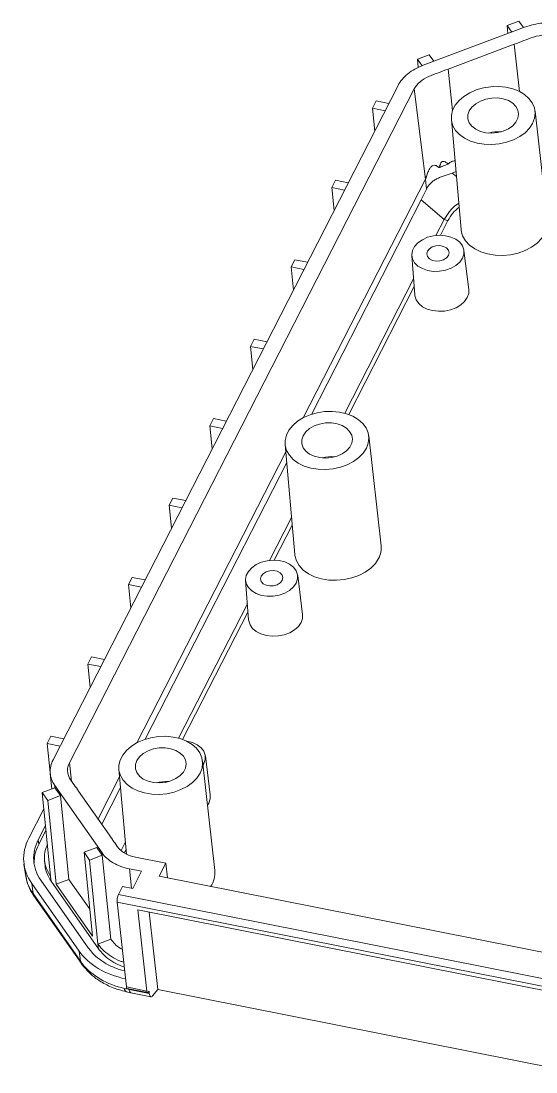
# Model space of a CAD drawing. Header units: inches. Extents: x 1153 to 3519, y 573 to 968.
# Drawn here: x 3429.6 to 3462.9, y 658.3 to 726.1 of the extents above; entities that cross this region are included whole.
import ezdxf

# ---------------------------------------------------------------- set-up
doc = ezdxf.new("R2010")
doc.units = ezdxf.units.IN

msp = doc.modelspace()

# ---------------------------------------------------------------- linework, layer by layer
at = {"color": 7, "linetype": 'Continuous', "lineweight": 15}
for p, q in [((3461.78, 726.068), (3461.021, 725.783)), ((3462.077, 725.643), (3461.78, 726.068)), ((3462.15, 725.67), (3455.604, 723.214)), ((3461.021, 725.783), (3461.318, 725.359)), ((3461.021, 725.783), (3461.073, 725.266)), ((3457.215, 722.968), (3461.483, 724.569)), ((3455.993, 723.896), (3455.234, 723.612)), ((3455.993, 723.896), (3456.291, 723.472)), ((3455.535, 723.183), (3455.234, 723.612)), ((3455.234, 723.612), (3455.288, 723.073)), ((3453.981, 721.904), (3431.716, 678.426)), ((3432.766, 678.219), (3455.031, 721.696)), ((3455.745, 715.87), (3455.031, 721.696)), ((3452.563, 720.916), (3452.324, 720.45)), ((3453.391, 720.752), (3452.563, 720.916)), ((3453.152, 720.286), (3452.324, 720.45)), ((3452.324, 720.45), (3452.474, 718.962)), ((3463.622, 713.181), (3462.825, 720.259)), ((3457.423, 719.716), (3458.051, 712.62)), ((3449.94, 715.794), (3449.701, 715.328)), ((3450.768, 715.63), (3449.94, 715.794)), ((3455.745, 715.87), (3455.81, 715.223)), ((3457.481, 716.263), (3457.721, 716.353)), ((3450.529, 715.164), (3449.701, 715.328)), ((3449.701, 715.328), (3449.851, 713.839)), ((3455.479, 714.546), (3448.388, 700.7)), ((3456.957, 713.277), (3455.479, 714.546)), ((3458.552, 708.748), (3458.237, 711.272)), ((3447.317, 710.671), (3447.078, 710.206)), ((3448.145, 710.507), (3447.317, 710.671)), ((3454.876, 710.934), (3455.07, 708.398)), ((3447.906, 710.042), (3447.078, 710.206)), ((3447.078, 710.206), (3447.228, 708.717)), ((3444.693, 705.549), (3444.455, 705.084)), ((3445.283, 704.92), (3444.455, 705.084)), ((3444.455, 705.084), (3444.605, 703.595)), ((3445.521, 705.385), (3444.693, 705.549)), ((3442.07, 700.427), (3441.832, 699.961)), ((3442.898, 700.263), (3442.07, 700.427)), ((3442.66, 699.797), (3441.832, 699.961)), ((3441.832, 699.961), (3441.982, 698.473)), ((3452.892, 692.226), (3452.094, 699.305)), ((3446.692, 698.761), (3447.32, 691.666)), ((3446.796, 697.59), (3437.657, 679.745)), ((3439.447, 695.305), (3439.209, 694.839)), ((3440.037, 694.675), (3439.209, 694.839)), ((3439.209, 694.839), (3439.359, 693.351)), ((3440.275, 695.141), (3439.447, 695.305)), ((3436.824, 690.183), (3436.586, 689.717)), ((3437.652, 690.019), (3436.824, 690.183)), ((3447.821, 687.793), (3447.506, 690.318)), ((3437.414, 689.553), (3436.586, 689.717)), ((3436.586, 689.717), (3436.735, 688.229)), ((3444.146, 689.98), (3444.339, 687.443)), ((3434.201, 685.06), (3433.963, 684.595)), ((3434.791, 684.431), (3433.963, 684.595)), ((3433.963, 684.595), (3434.112, 683.106)), ((3435.029, 684.896), (3434.201, 685.06)), ((3431.578, 679.938), (3431.34, 679.473)), ((3432.406, 679.774), (3431.578, 679.938)), ((3431.34, 679.473), (3432.167, 679.309)), ((3431.34, 679.473), (3431.527, 677.613)), ((3441.86, 676.152), (3441.544, 678.677)), ((3435.961, 677.807), (3436.445, 672.34)), ((3442.161, 671.272), (3441.363, 678.35)), ((3441.449, 678.175), (3441.394, 678.079)), ((3431.534, 677.527), (3431.633, 676.545)), ((3431.012, 676.313), (3431.837, 676.622)), ((3431.822, 676.774), (3434.878, 672.416)), ((3431.822, 676.774), (3431.837, 676.622)), ((3431.837, 676.622), (3432.191, 676.117)), ((3436.065, 676.636), (3434.855, 674.272)), ((3431.557, 670.896), (3431.012, 676.313)), ((3431.012, 676.313), (3431.367, 675.807)), ((3432.191, 676.117), (3431.367, 675.807)), ((3431.367, 675.807), (3431.911, 670.39)), ((3432.191, 676.117), (3432.736, 670.7)), ((3435.358, 673.554), (3433.365, 676.396)), ((3430.151, 673.377), (3431.118, 675.265)), ((3441.761, 675.632), (3441.684, 675.504)), ((3431.226, 674.182), (3430.757, 673.266)), ((3431.257, 673.879), (3430.788, 672.962)), ((3430.757, 673.266), (3430.788, 672.962)), ((3434.539, 672.77), (3433.714, 672.46)), ((3433.714, 672.46), (3434.068, 671.955)), ((3434.258, 667.043), (3433.714, 672.46)), ((3434.539, 672.77), (3434.893, 672.264)), ((3434.878, 672.416), (3434.893, 672.264)), ((3431.167, 671.916), (3431.198, 671.613)), ((3434.068, 671.955), (3434.893, 672.264)), ((3434.068, 671.955), (3434.613, 666.538)), ((3434.893, 672.264), (3435.438, 666.847)), ((3438.991, 671.746), (3437.032, 672.134)), ((3438.562, 670.908), (3438.991, 671.746)), ((3439.095, 670.803), (3438.991, 671.746)), ((3429.838, 671.693), (3429.926, 671.032)), ((3429.926, 671.041), (3429.991, 670.768)), ((3437.428, 671.235), (3436.651, 671.389)), ((3437.428, 671.235), (3436.859, 670.124)), ((3430.339, 670.439), (3433.395, 666.081)), ((3430.426, 669.79), (3430.339, 670.439)), ((3430.924, 670.658), (3433.98, 666.301)), ((3431.557, 670.896), (3431.587, 670.592)), ((3434.643, 666.234), (3431.587, 670.592)), ((3431.911, 670.39), (3432.736, 670.7)), ((3431.911, 670.39), (3434.258, 667.043)), ((3432.736, 670.7), (3434.084, 668.778)), ((3465.071, 665.658), (3438.562, 670.908)), ((3430.338, 669.861), (3430.481, 669.642)), ((3433.482, 665.432), (3430.426, 669.79)), ((3435.94, 669.739), (3436.203, 670.253)), ((3466.123, 663.762), (3435.94, 669.739)), ((3436.859, 670.124), (3436.203, 670.253)), ((3430.484, 669.638), (3433.54, 665.28)), ((3466.03, 663.271), (3435.846, 669.249)), ((3435.846, 669.249), (3436.452, 663.77)), ((3437.186, 668.74), (3464.745, 663.282)), ((3437.186, 668.74), (3437.764, 663.51)), ((3438.479, 663.599), (3437.927, 668.593)), ((3434.613, 666.538), (3435.438, 666.847)), ((3434.613, 666.538), (3434.643, 666.234)), ((3433.395, 666.081), (3433.482, 665.432)), ((3433.537, 665.284), (3433.699, 665.068)), ((3436.452, 663.77), (3437.764, 663.51)), ((3436.503, 663.664), (3437.815, 663.404)), ((3437.927, 663.353), (3436.634, 663.609)), ((3438.138, 663.2), (3438.479, 663.599)), ((3465.297, 658.288), (3438.479, 663.599)), ((3436.448, 663.458), (3436.736, 663.397)), ((3436.736, 663.397), (3438.028, 663.141)), ((3437.909, 663.494), (3437.911, 663.498)), ((3437.927, 663.353), (3437.911, 663.498))]:
    msp.add_line(p, q, dxfattribs=at)
at = {"color": 8, "linetype": 'Continuous', "lineweight": 15}
for p, q in [((3461.816, 721.521), (3461.483, 724.569)), ((3457.506, 720.305), (3457.215, 722.968)), ((3455.745, 715.87), (3447.863, 700.478)), ((3457.481, 716.263), (3457.749, 716.033)), ((3456.424, 712.236), (3456.957, 713.277)), ((3457.207, 713.197), (3456.722, 712.25)), ((3450.551, 700.769), (3454.991, 709.438)), ((3455.029, 708.943), (3450.802, 700.689)), ((3446.735, 698.276), (3437.132, 679.524)), ((3445.693, 691.282), (3447.109, 694.048)), ((3447.152, 693.562), (3445.992, 691.296)), ((3439.82, 679.815), (3444.26, 688.484)), ((3444.298, 687.988), (3440.071, 679.735)), ((3432.909, 677.046), (3432.766, 678.219)), ((3436.004, 677.321), (3434.617, 674.611)), ((3436.116, 672.581), (3436.378, 673.094)), ((3436.421, 672.608), (3436.328, 672.426)), ((3436.777, 670.14), (3436.651, 671.389)), ((3436.634, 663.609), (3436.63, 663.639))]:
    msp.add_line(p, q, dxfattribs=at)
at = {"color": 7, "linetype": 'Continuous', "lineweight": 15, "flags": 128}
for points in [[(3462.67, 719.468), (3462.794, 719.799), (3462.833, 720.135), (3462.784, 720.466), (3462.65, 720.781), (3462.435, 721.07), (3462.146, 721.323), (3461.791, 721.534), (3461.383, 721.694), (3460.935, 721.799), (3460.461, 721.845), (3459.976, 721.83), (3459.495, 721.757), (3459.035, 721.625), (3458.61, 721.441), (3458.234, 721.21), (3457.919, 720.938), (3457.674, 720.636), (3457.508, 720.312), (3457.427, 719.977), (3457.432, 719.643), (3457.523, 719.318), (3457.699, 719.015), (3457.952, 718.743), (3458.275, 718.51), (3458.658, 718.324), (3459.088, 718.191), (3459.551, 718.115), (3460.032, 718.099), (3460.517, 718.143), (3460.989, 718.246), (3461.433, 718.404), (3461.835, 718.613), (3462.183, 718.866), (3462.464, 719.154), (3462.67, 719.468)], [(3458.583, 720.277), (3458.754, 720.522), (3458.999, 720.736), (3459.304, 720.909), (3459.654, 721.032), (3460.029, 721.098), (3460.41, 721.103), (3460.775, 721.047), (3461.105, 720.933), (3461.382, 720.767), (3461.591, 720.558), (3461.722, 720.318), (3461.766, 720.059), (3461.722, 719.796), (3461.592, 719.542), (3461.383, 719.311), (3461.106, 719.116), (3460.776, 718.967), (3460.411, 718.872), (3460.031, 718.836), (3459.656, 718.862), (3459.306, 718.947), (3459, 719.088), (3458.755, 719.277), (3458.584, 719.503), (3458.496, 719.754), (3458.496, 720.017), (3458.583, 720.277)], [(3458.051, 712.62), (3458.06, 712.545), (3458.154, 712.21), (3458.335, 711.898), (3458.596, 711.617), (3458.93, 711.376), (3459.324, 711.184), (3459.767, 711.047), (3460.245, 710.969), (3460.742, 710.953), (3461.242, 710.998), (3461.729, 711.104), (3462.187, 711.268), (3462.602, 711.483), (3462.96, 711.744), (3463.25, 712.041), (3463.463, 712.365)], [(3458.142, 710.771), (3457.966, 710.52), (3457.715, 710.3), (3457.402, 710.122), (3457.042, 709.996), (3456.657, 709.928), (3456.267, 709.923), (3455.892, 709.981), (3455.553, 710.098), (3455.269, 710.268), (3455.054, 710.482), (3454.92, 710.729), (3454.874, 710.995), (3454.919, 711.265), (3455.053, 711.526), (3455.268, 711.763), (3455.552, 711.964), (3455.891, 712.117), (3456.265, 712.214), (3456.656, 712.25), (3457.041, 712.224), (3457.4, 712.136), (3457.714, 711.992), (3457.965, 711.798), (3458.141, 711.566), (3458.232, 711.308), (3458.232, 711.038), (3458.142, 710.771)], [(3455.878, 711.219), (3456.004, 711.376), (3456.196, 711.498), (3456.432, 711.57), (3456.684, 711.583), (3456.92, 711.536), (3457.113, 711.435), (3457.239, 711.291), (3457.283, 711.123), (3457.239, 710.949), (3457.114, 710.792), (3456.921, 710.67), (3456.685, 710.599), (3456.433, 710.585), (3456.197, 710.632), (3456.004, 710.733), (3455.878, 710.877), (3455.834, 711.046), (3455.878, 711.219)], [(3458.454, 708.228), (3458.28, 707.977), (3458.032, 707.755), (3457.724, 707.573), (3457.37, 707.44), (3456.988, 707.363), (3456.597, 707.346), (3456.217, 707.389), (3455.867, 707.49), (3455.564, 707.645), (3455.324, 707.845), (3455.159, 708.081), (3455.077, 708.341), (3455.07, 708.398)], [(3458.552, 708.748), (3458.545, 708.495), (3458.454, 708.228)], [(3451.939, 698.514), (3452.063, 698.844), (3452.102, 699.18), (3452.053, 699.511), (3451.919, 699.826), (3451.704, 700.115), (3451.415, 700.369), (3451.06, 700.579), (3450.653, 700.739), (3450.204, 700.844), (3449.73, 700.89), (3449.245, 700.876), (3448.765, 700.802), (3448.305, 700.671), (3447.88, 700.487), (3447.503, 700.255), (3447.188, 699.984), (3446.943, 699.681), (3446.777, 699.358), (3446.696, 699.023), (3446.701, 698.688), (3446.793, 698.364), (3446.968, 698.061), (3447.221, 697.788), (3447.544, 697.555), (3447.927, 697.369), (3448.357, 697.236), (3448.82, 697.161), (3449.301, 697.145), (3449.786, 697.189), (3450.258, 697.292), (3450.702, 697.45), (3451.105, 697.659), (3451.452, 697.911), (3451.733, 698.199), (3451.939, 698.514)], [(3447.853, 699.323), (3448.023, 699.567), (3448.268, 699.782), (3448.574, 699.955), (3448.923, 700.078), (3449.298, 700.143), (3449.679, 700.148), (3450.044, 700.092), (3450.374, 699.978), (3450.651, 699.813), (3450.86, 699.604), (3450.991, 699.364), (3451.035, 699.105), (3450.991, 698.841), (3450.861, 698.587), (3450.652, 698.356), (3450.375, 698.161), (3450.045, 698.012), (3449.68, 697.917), (3449.3, 697.882), (3448.925, 697.907), (3448.575, 697.993), (3448.269, 698.134), (3448.024, 698.322), (3447.853, 698.548), (3447.765, 698.799), (3447.765, 699.062), (3447.853, 699.323)], [(3447.32, 691.666), (3447.329, 691.59), (3447.423, 691.256), (3447.604, 690.943), (3447.865, 690.662), (3448.199, 690.422), (3448.593, 690.23), (3449.037, 690.093), (3449.514, 690.015), (3450.011, 689.998), (3450.511, 690.044), (3450.998, 690.15), (3451.456, 690.313), (3451.871, 690.529), (3452.229, 690.789), (3452.519, 691.086), (3452.732, 691.41)], [(3447.411, 689.816), (3447.236, 689.566), (3446.984, 689.345), (3446.671, 689.168), (3446.312, 689.041), (3445.926, 688.974), (3445.536, 688.969), (3445.161, 689.026), (3444.823, 689.143), (3444.538, 689.314), (3444.323, 689.528), (3444.189, 689.774), (3444.143, 690.04), (3444.189, 690.311), (3444.322, 690.572), (3444.537, 690.809), (3444.821, 691.009), (3445.16, 691.162), (3445.534, 691.26), (3445.925, 691.296), (3446.31, 691.27), (3446.669, 691.182), (3446.983, 691.037), (3447.235, 690.844), (3447.41, 690.612), (3447.501, 690.354), (3447.501, 690.084), (3447.411, 689.816)], [(3445.147, 690.265), (3445.104, 690.091), (3445.147, 689.923), (3445.273, 689.779), (3445.466, 689.678), (3445.702, 689.631), (3445.954, 689.644), (3446.19, 689.716), (3446.383, 689.838), (3446.508, 689.995), (3446.552, 690.168), (3446.508, 690.337), (3446.382, 690.481), (3446.19, 690.582), (3445.953, 690.629), (3445.702, 690.616), (3445.465, 690.544), (3445.273, 690.422), (3445.147, 690.265)], [(3447.723, 687.274), (3447.549, 687.023), (3447.302, 686.801), (3446.993, 686.619), (3446.639, 686.486), (3446.257, 686.409), (3445.866, 686.391), (3445.486, 686.435), (3445.136, 686.536), (3444.833, 686.691), (3444.593, 686.891), (3444.428, 687.127), (3444.346, 687.386), (3444.339, 687.443)], [(3447.821, 687.793), (3447.814, 687.541), (3447.723, 687.274)], [(3441.208, 677.559), (3441.332, 677.89), (3441.371, 678.226), (3441.322, 678.557), (3441.188, 678.872), (3440.973, 679.161), (3440.684, 679.415), (3440.33, 679.625), (3439.922, 679.785), (3439.473, 679.89), (3438.999, 679.936), (3438.514, 679.922), (3438.034, 679.848), (3437.574, 679.717), (3437.149, 679.532), (3436.773, 679.301), (3436.457, 679.029), (3436.212, 678.727), (3436.047, 678.403), (3435.965, 678.069), (3435.97, 677.734), (3436.062, 677.41), (3436.237, 677.106), (3436.49, 676.834), (3436.813, 676.601), (3437.196, 676.415), (3437.626, 676.282), (3438.089, 676.206), (3438.571, 676.19), (3439.055, 676.234), (3439.527, 676.337), (3439.972, 676.496), (3440.374, 676.705), (3440.721, 676.957), (3441.002, 677.245), (3441.208, 677.559)], [(3437.122, 678.369), (3437.293, 678.613), (3437.537, 678.827), (3437.843, 679.001), (3438.192, 679.123), (3438.568, 679.189), (3438.948, 679.194), (3439.313, 679.138), (3439.643, 679.024), (3439.92, 678.858), (3440.13, 678.65), (3440.26, 678.409), (3440.304, 678.151), (3440.26, 677.887), (3440.13, 677.633), (3439.921, 677.402), (3439.644, 677.207), (3439.314, 677.058), (3438.949, 676.963), (3438.569, 676.927), (3438.194, 676.953), (3437.844, 677.039), (3437.538, 677.179), (3437.293, 677.368), (3437.122, 677.594), (3437.034, 677.845), (3437.034, 678.108), (3437.122, 678.369)], [(3440.311, 679.634), (3440.348, 679.628), (3440.708, 679.541), (3441.022, 679.396), (3441.273, 679.202), (3441.449, 678.971), (3441.539, 678.713), (3441.539, 678.443), (3441.449, 678.175)], [(3441.86, 676.152), (3441.853, 675.9), (3441.761, 675.632)], [(3430.29, 669.999), (3430.308, 669.924), (3430.338, 669.861)], [(3436.452, 663.77), (3436.46, 663.726), (3436.471, 663.693), (3436.487, 663.672), (3436.503, 663.664)], [(3437.909, 663.494), (3437.885, 663.454), (3437.862, 663.425), (3437.839, 663.408), (3437.818, 663.403), (3437.799, 663.412), (3437.784, 663.433), (3437.772, 663.466), (3437.764, 663.51)], [(3437.927, 663.353), (3437.938, 663.282), (3437.955, 663.224), (3437.976, 663.181), (3438.002, 663.152), (3438.032, 663.14), (3438.065, 663.144), (3438.101, 663.164), (3438.138, 663.2)]]:
    msp.add_lwpolyline(points, dxfattribs=at)
at = {"color": 7, "linetype": 'Continuous', "lineweight": 15}
for centre, radius, start, end in [((3460.468, 716.567), 2.364, 85.72316, 105.76123), ((3457.443, 714.371), 1.197, 246.02108, 258.63935), ((3449.737, 695.613), 2.364, 85.72316, 105.76123), ((3451.484, 692.078), 1.415, 331.85006, 6.00472), ((3439.006, 674.659), 2.364, 85.72316, 105.76123), ((3440.677, 671.133), 1.49, 323.71923, 5.33612), ((3436.841, 669.314), 0.997, 154.7306, 183.7188)]:
    msp.add_arc(centre, radius, start, end, dxfattribs=at)
at = {"color": 8, "linetype": 'Continuous', "lineweight": 15}
for centre, radius, start, end in [((3430.761, 669.831), 0.338, 186.93366, 214.8264), ((3433.817, 665.473), 0.338, 186.94559, 213.98523), ((3433.953, 665.258), 0.317, 185.90223, 216.94486), ((3436.566, 663.664), 0.237, 177.50555, 240.21703), ((3436.864, 663.589), 0.231, 175.00077, 236.13431)]:
    msp.add_arc(centre, radius, start, end, dxfattribs=at)
at = {"color": 7, "linetype": 'Continuous', "lineweight": 15}
for centre, major_axis, ratio, start_param, end_param in [((3455.073, 725.366), (2.899, 14.129), 0.260621, 3.895209, 3.966495), ((3435.402, 672.338), (5.573, 0.562), 0.686643, 2.723925, 3.509171), ((3438.458, 667.981), (5.573, 0.562), 0.686643, 3.509171, 4.265065)]:
    msp.add_ellipse(centre, major_axis=major_axis, ratio=ratio, start_param=start_param, end_param=end_param, dxfattribs=at)
for points, knots in [([(3464.551, 725.871), (3464.356, 725.909), (3464.158, 725.934), (3463.754, 725.955), (3463.546, 725.952), (3463.135, 725.918), (3462.933, 725.887), (3462.534, 725.799), (3462.337, 725.741), (3462.15, 725.67)], [0, 0, 0, 0, 0.25, 0.25, 0.5, 0.5, 0.75, 0.75, 1, 1, 1, 1]), ([(3461.483, 724.569), (3461.691, 724.647), (3461.899, 724.722), (3462.31, 724.883), (3462.512, 724.968), (3463.183, 725.172), (3463.71, 725.216), (3464.17, 725.126)], [0, 0, 0, 0, 0.25, 0.25, 0.5, 0.5, 1, 1, 1, 1]), ([(3455.604, 723.214), (3455.416, 723.144), (3455.24, 723.062), (3454.91, 722.878), (3454.755, 722.774), (3454.478, 722.55), (3454.355, 722.43), (3454.142, 722.177), (3454.052, 722.042), (3453.981, 721.904)], [0, 0, 0, 0, 0.25, 0.25, 0.5, 0.5, 0.75, 0.75, 1, 1, 1, 1]), ([(3455.031, 721.696), (3455.198, 722.023), (3455.557, 722.311), (3456.174, 722.59), (3456.386, 722.66), (3456.803, 722.81), (3457.008, 722.89), (3457.215, 722.968)], [0, 0, 0, 0, 0.5, 0.5, 0.75, 0.75, 1, 1, 1, 1]), ([(3456.619, 716.618), (3456.597, 716.636), (3456.556, 716.67), (3456.495, 716.711), (3456.437, 716.742), (3456.356, 716.771), (3456.258, 716.773), (3456.152, 716.71), (3456.084, 716.637), (3456.025, 716.548), (3455.978, 716.46), (3455.933, 716.359), (3455.891, 716.253), (3455.852, 716.145), (3455.82, 716.053), (3455.793, 715.98), (3455.768, 715.917), (3455.753, 715.885), (3455.745, 715.87)], [0, 0, 0, 0, 0.074268, 0.140416, 0.19868, 0.249416, 0.373514, 0.434438, 0.498602, 0.555047, 0.623804, 0.672842, 0.749266, 0.823191, 0.874696, 0.921754, 0.96304, 1, 1, 1, 1]), ([(3457.237, 716.851), (3457.223, 716.857), (3457.192, 716.869), (3457.136, 716.902), (3457.078, 716.94), (3457.019, 716.976), (3456.971, 716.999), (3456.925, 717.014), (3456.88, 717.016), (3456.838, 717.004), (3456.8, 716.978), (3456.767, 716.94), (3456.738, 716.891), (3456.715, 716.836), (3456.696, 716.78), (3456.674, 716.726), (3456.649, 716.671), (3456.629, 716.635), (3456.619, 716.618)], [0, 0, 0, 0, 0.057181, 0.125351, 0.250958, 0.327003, 0.39435, 0.454372, 0.501688, 0.540445, 0.579907, 0.626321, 0.681376, 0.75139, 0.814087, 0.876295, 0.938695, 1, 1, 1, 1]), ([(3456.619, 716.618), (3456.634, 716.622), (3456.667, 716.63), (3456.717, 716.645), (3456.775, 716.664), (3456.843, 716.69), (3456.947, 716.731), (3457.08, 716.786), (3457.185, 716.829), (3457.237, 716.851)], [0, 0, 0, 0, 0.080034, 0.162432, 0.247415, 0.362299, 0.496403, 0.748159, 1, 1, 1, 1]), ([(3457.659, 717.053), (3457.616, 717.047), (3457.545, 717.037), (3457.447, 717.015), (3457.365, 716.977), (3457.293, 716.921), (3457.256, 716.875), (3457.237, 716.851)], [0, 0, 0, 0, 0.280526, 0.472611, 0.640267, 0.809691, 1, 1, 1, 1]), ([(3455.81, 715.223), (3455.874, 715.358), (3455.963, 715.48), (3456.13, 715.648), (3456.193, 715.702), (3456.326, 715.8), (3456.397, 715.844), (3456.548, 715.925), (3456.628, 715.961), (3456.796, 716.023), (3456.883, 716.05), (3457.139, 716.137), (3457.31, 716.199), (3457.481, 716.263)], [0, 0, 0, 0, 0.25, 0.25, 0.375, 0.375, 0.5, 0.5, 0.625, 0.625, 0.75, 0.75, 1, 1, 1, 1]), ([(3431.716, 678.426), (3431.645, 678.288), (3431.594, 678.148), (3431.532, 677.866), (3431.521, 677.722), (3431.539, 677.439), (3431.568, 677.301), (3431.665, 677.031), (3431.734, 676.899), (3431.822, 676.774)], [0, 0, 0, 0, 0.25, 0.25, 0.5, 0.5, 0.75, 0.75, 1, 1, 1, 1]), ([(3433.365, 676.396), (3433.269, 676.534), (3433.176, 676.673), (3432.975, 676.946), (3432.866, 677.079), (3432.623, 677.53), (3432.599, 677.893), (3432.766, 678.219)], [0, 0, 0, 0, 0.25, 0.25, 0.5, 0.5, 1, 1, 1, 1]), ([(3430.757, 673.266), (3430.646, 673.048), (3430.565, 672.827), (3430.466, 672.376), (3430.45, 672.152), (3430.471, 671.82), (3430.486, 671.71), (3430.532, 671.491), (3430.563, 671.381), (3430.679, 671.061), (3430.786, 670.855), (3430.924, 670.658)], [0, 0, 0, 0, 0.25, 0.25, 0.5, 0.5, 0.625, 0.625, 0.75, 0.75, 1, 1, 1, 1]), ([(3437.032, 672.134), (3436.571, 672.226), (3436.183, 672.453), (3435.825, 672.86), (3435.74, 673.002), (3435.555, 673.28), (3435.455, 673.416), (3435.358, 673.554)], [0, 0, 0, 0, 0.5, 0.5, 0.75, 0.75, 1, 1, 1, 1]), ([(3430.788, 672.962), (3430.69, 672.74), (3430.519, 672.35), (3430.503, 671.952), (3430.496, 671.782)], [0, 0, 0, 0, 0.572182, 1, 1, 1, 1]), ([(3431.349, 672.959), (3431.294, 672.826), (3431.172, 672.534), (3431.142, 672.064), (3431.214, 671.492), (3431.429, 671.118), (3431.557, 670.896)], [0, 0, 0, 0, 0.1904, 0.419977, 0.65621, 1, 1, 1, 1]), ([(3434.878, 672.416), (3434.965, 672.291), (3435.07, 672.175), (3435.312, 671.96), (3435.451, 671.86), (3435.754, 671.685), (3435.918, 671.609), (3436.268, 671.48), (3436.456, 671.428), (3436.651, 671.389)], [0, 0, 0, 0, 0.25, 0.25, 0.5, 0.5, 0.75, 0.75, 1, 1, 1, 1]), ([(3430.29, 669.999), (3430.186, 670.194), (3430.009, 670.525), (3429.962, 670.886), (3429.942, 671.034)], [0, 0, 0, 0, 0.590699, 1, 1, 1, 1]), ([(3431.587, 670.592), (3431.486, 670.768), (3431.3, 671.091), (3431.195, 671.444), (3431.199, 671.61), (3431.199, 671.613)], [0, 0, 0, 0, 0.540583, 0.992531, 1, 1, 1, 1]), ([(3430.042, 670.552), (3430.05, 670.512), (3430.103, 670.27), (3430.231, 670.048), (3430.338, 669.861)], [0, 0, 0, 0, 0.162249, 1, 1, 1, 1]), ([(3430.29, 669.999), (3430.311, 669.964), (3430.354, 669.894), (3430.402, 669.825), (3430.426, 669.79)], [0, 0, 0, 0, 0.500103, 1, 1, 1, 1]), ([(3433.98, 666.301), (3434.129, 666.116), (3434.408, 665.77), (3434.99, 665.348), (3435.612, 665.009), (3436.102, 664.871), (3436.338, 664.805)], [0, 0, 0, 0, 0.278621, 0.520928, 0.77026, 1, 1, 1, 1]), ([(3434.613, 666.538), (3434.74, 666.38), (3434.978, 666.083), (3435.479, 665.724), (3435.902, 665.48), (3436.197, 665.392), (3436.275, 665.368)], [0, 0, 0, 0, 0.3222878, 0.6043748, 0.8946391, 1, 1, 1, 1]), ([(3435.438, 666.847), (3435.52, 666.746), (3435.686, 666.54), (3435.947, 666.325), (3436.134, 666.227), (3436.183, 666.201)], [0, 0, 0, 0, 0.417116, 0.8463304, 1, 1, 1, 1]), ([(3436.31, 665.054), (3436.271, 665.065), (3436.021, 665.139), (3435.62, 665.355), (3435.065, 665.722), (3434.796, 666.049), (3434.643, 666.234)], [0, 0, 0, 0, 0.052099, 0.3330225, 0.6220903, 1, 1, 1, 1]), ([(3433.699, 665.068), (3433.837, 664.913), (3434.132, 664.579), (3434.731, 664.136), (3435.499, 663.724), (3436.121, 663.55), (3436.448, 663.458)], [0, 0, 0, 0, 0.20569, 0.441101, 0.705967, 1, 1, 1, 1])]:
    msp.add_open_spline(points, degree=3, knots=knots, dxfattribs=at)
at = {"color": 8, "linetype": 'Continuous', "lineweight": 15}
for points, knots in [([(3457.9, 714.32), (3457.856, 714.291), (3457.619, 714.135), (3457.282, 713.784), (3457.066, 713.448), (3456.957, 713.277)], [0, 0, 0, 0, 0.100506, 0.54285, 1, 1, 1, 1]), ([(3457.922, 714.071), (3457.781, 713.944), (3457.482, 713.675), (3457.302, 713.362), (3457.207, 713.197)], [0, 0, 0, 0, 0.471482, 1, 1, 1, 1])]:
    msp.add_open_spline(points, degree=3, knots=knots, dxfattribs=at)
at = {"color": 7, "linetype": 'Continuous', "lineweight": 15}
for points in [[(3433.482, 665.432), (3433.53, 665.363), (3433.582, 665.294), (3433.637, 665.226)], [(3433.637, 665.226), (3434.234, 664.488), (3435.191, 663.936), (3436.33, 663.674)], [(3436.33, 663.674), (3436.43, 663.651), (3436.531, 663.629), (3436.634, 663.609)]]:
    msp.add_open_spline(points, degree=3, dxfattribs=at)

doc.saveas('drawing.dxf')
